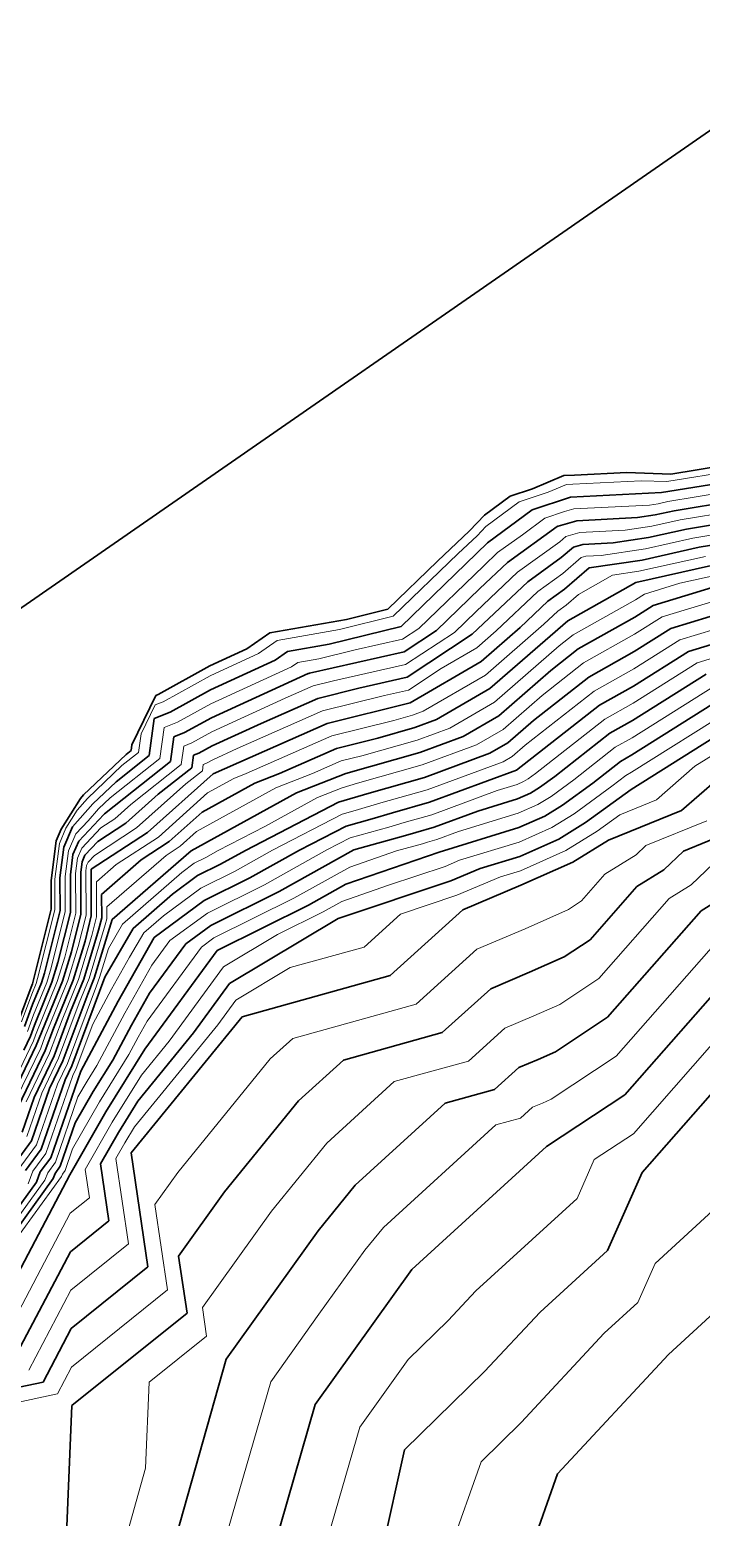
# Model space of a CAD drawing. Header units: millimetres. Extents: x -861324 to 439029, y -308065 to 694685.
# Drawn here: x -656397 to -599055, y 256241 to 383267 of the extents above; entities that cross this region are included whole.
import ezdxf

# ---------------------------------------------------------------- set-up
doc = ezdxf.new("R2010")
doc.units = ezdxf.units.MM
for name, color, linetype, lineweight in [('C-TOPO', 7, 'Continuous', 9), ('C-TOPO-MAJR', 7, 'Continuous', 35), ('C-TOPO-MINR', 7, 'Continuous', 9)]:
    doc.layers.add(name, color=color, linetype=linetype, lineweight=lineweight)

msp = doc.modelspace()

# ---------------------------------------------------------------- linework, layer by layer
at = {"layer": 'C-TOPO', "lineweight": 35}
for p, q in [((-585931, 383267), (-696010, 306956)), ((-601658, 345326), (-597146, 346053)), ((-613474, 344069), (-610796, 345201)), ((-610796, 345201), (-609886, 345234)), ((-609886, 345234), (-605422, 345464)), ((-605422, 345464), (-601658, 345326)), ((-617550, 341823), (-615365, 343436)), ((-615365, 343436), (-613474, 344069)), ((-618835, 340481), (-617550, 341823)), ((-621565, 337889), (-618835, 340481)), ((-625817, 333788), (-621565, 337889)), ((-635893, 331753), (-629343, 332910)), ((-629343, 332910), (-625817, 333788)), ((-637852, 330388), (-635893, 331753)), ((-641018, 328945), (-637852, 330388)), ((-645432, 326496), (-641018, 328945)), ((-645638, 326414), (-645432, 326496)), ((-647686, 322199), (-645638, 326414)), ((-651801, 317929), (-648175, 321388)), ((-648175, 321388), (-647751, 321723)), ((-647751, 321723), (-647686, 322199)), ((-653712, 314999), (-652062, 317632)), ((-652062, 317632), (-651801, 317929)), ((-654571, 310631), (-654142, 314010)), ((-654142, 314010), (-653712, 314999)), ((-654561, 308176), (-654571, 310631)), ((-656134, 301920), (-654561, 308176)), ((-657273, 298820), (-656284, 301520)), ((-656284, 301520), (-656172, 301795)), ((-656172, 301795), (-656134, 301920))]:
    msp.add_line(p, q, dxfattribs=at)
at = {"layer": 'C-TOPO-MAJR'}
for p, q in [((-594599, 345020), (-602446, 343755)), ((-610210, 343355), (-613498, 342256)), ((-602446, 343755), (-610210, 343355)), ((-591696, 343789), (-601377, 342193)), ((-613498, 342256), (-617298, 339451)), ((-602997, 341830), (-604510, 341606)), ((-601377, 342193), (-602997, 341830)), ((-592938, 341845), (-600309, 340630)), ((-611347, 340833), (-615588, 337786)), ((-611302, 340867), (-611347, 340833)), ((-611263, 340880), (-611302, 340867)), ((-609686, 341339), (-611263, 340880)), ((-604510, 341606), (-609686, 341339)), ((-600309, 340630), (-603548, 339906)), ((-617298, 339451), (-624694, 332319)), ((-609162, 339323), (-609965, 339089)), ((-606574, 339457), (-609162, 339323)), ((-603548, 339906), (-606574, 339457)), ((-594327, 339878), (-599240, 339068)), ((-611005, 338186), (-613877, 336122)), ((-609965, 339089), (-611005, 338186)), ((-604099, 337982), (-608639, 337308)), ((-599240, 339068), (-604099, 337982)), ((-615588, 337786), (-617953, 335545)), ((-608639, 337308), (-610730, 335490)), ((-598172, 337506), (-604650, 336058)), ((-617953, 335545), (-621651, 331979)), ((-613877, 336122), (-618608, 331639)), ((-610730, 335490), (-612166, 334458)), ((-604650, 336058), (-610456, 332794)), ((-597103, 335944), (-603148, 334100)), ((-612166, 334458), (-614532, 332216)), ((-603148, 334100), (-604716, 333114)), ((-604716, 333114), (-609555, 330394)), ((-596609, 333678), (-601646, 332142)), ((-624694, 332319), (-630826, 330792)), ((-621651, 331979), (-624438, 330145)), ((-618608, 331639), (-624182, 327971)), ((-614532, 332216), (-617852, 329319)), ((-610456, 332794), (-617095, 326999)), ((-601646, 332142), (-604783, 330169)), ((-630826, 330792), (-634386, 330163)), ((-609555, 330394), (-611912, 328543)), ((-596114, 331413), (-600144, 330184)), ((-635451, 329421), (-640957, 326912)), ((-634386, 330163), (-635451, 329421)), ((-624438, 330145), (-632498, 328318)), ((-617852, 329319), (-623926, 325797)), ((-604783, 330169), (-608653, 327994)), ((-600144, 330184), (-604849, 327225)), ((-632625, 328283), (-640885, 324520)), ((-632613, 328292), (-632625, 328283)), ((-632570, 328300), (-632613, 328292)), ((-632498, 328318), (-632570, 328300)), ((-624182, 327971), (-628285, 327041)), ((-611912, 328543), (-616339, 324679)), ((-608653, 327994), (-613369, 324291)), ((-598642, 328226), (-604916, 324281)), ((-640957, 326912), (-644396, 325003)), ((-628285, 327041), (-631804, 326163)), ((-617095, 326999), (-621651, 324358)), ((-604849, 327225), (-607752, 325594)), ((-631804, 326163), (-636641, 324028)), ((-623926, 325797), (-631006, 324030)), ((-607752, 325594), (-614826, 320040)), ((-597141, 326268), (-604982, 321337)), ((-645765, 324458), (-646203, 321284)), ((-644396, 325003), (-645765, 324458)), ((-640885, 324520), (-643178, 323247)), ((-636641, 324028), (-640812, 322127)), ((-631006, 324030), (-640740, 319735)), ((-621651, 324358), (-623511, 323673)), ((-616339, 324679), (-619376, 322919)), ((-613369, 324291), (-615582, 322360)), ((-604916, 324281), (-606851, 323193)), ((-595639, 324310), (-605049, 318393)), ((-644090, 322884), (-644382, 320768)), ((-643178, 323247), (-644090, 322884)), ((-626669, 322781), (-630209, 321897)), ((-623511, 323673), (-626669, 322781)), ((-619376, 322919), (-623095, 321548)), ((-606851, 323193), (-611567, 319491)), ((-641959, 321491), (-642415, 321309)), ((-640812, 322127), (-641959, 321491)), ((-630209, 321897), (-635076, 319750)), ((-623095, 321548), (-629412, 319765)), ((-617101, 321479), (-622680, 319423)), ((-615582, 322360), (-617101, 321479)), ((-594137, 322352), (-600732, 316605)), ((-644382, 320768), (-650027, 316304)), ((-646203, 321284), (-649026, 319052)), ((-642561, 320251), (-645418, 317993)), ((-642415, 321309), (-642561, 320251)), ((-605950, 320793), (-608308, 318942)), ((-604982, 321337), (-605950, 320793)), ((-649026, 319052), (-650997, 317172)), ((-640740, 319735), (-646343, 314719)), ((-637173, 318922), (-641682, 316447)), ((-635076, 319750), (-637173, 318922)), ((-629412, 319765), (-633606, 318110)), ((-622680, 319423), (-627418, 318086)), ((-614826, 320040), (-622265, 317299)), ((-611567, 319491), (-612863, 318547)), ((-608308, 318942), (-610901, 317055)), ((-645418, 317993), (-648202, 315500)), ((-633606, 318110), (-642624, 313158)), ((-627418, 318086), (-630039, 317297)), ((-614732, 317585), (-618130, 316545)), ((-613624, 318077), (-614732, 317585)), ((-612863, 318547), (-613624, 318077)), ((-605049, 318393), (-608939, 315562)), ((-650997, 317172), (-652736, 315193)), ((-650027, 316304), (-650051, 316282)), ((-641682, 316447), (-644484, 313939)), ((-630039, 317297), (-637986, 313184)), ((-625424, 316407), (-627171, 315881)), ((-622265, 317299), (-625424, 316407)), ((-618130, 316545), (-621850, 315174)), ((-610901, 317055), (-612423, 316114)), ((-600732, 316605), (-606976, 314070)), ((-652736, 315193), (-653483, 313473)), ((-650071, 316258), (-652210, 313988)), ((-648202, 315500), (-650595, 313939)), ((-650051, 316282), (-650071, 316258)), ((-629374, 315267), (-633348, 313210)), ((-627171, 315881), (-629374, 315267)), ((-621850, 315174), (-623429, 314728)), ((-614639, 315130), (-621435, 313049)), ((-612423, 316114), (-614639, 315130)), ((-608939, 315562), (-611222, 314151)), ((-652210, 313988), (-652708, 312842)), ((-650595, 313939), (-651684, 312784)), ((-646343, 314719), (-651158, 311579)), ((-644484, 313939), (-646891, 312369)), ((-624303, 314465), (-628710, 313236)), ((-623429, 314728), (-624303, 314465)), ((-611222, 314151), (-614545, 312675)), ((-606976, 314070), (-610020, 312189)), ((-596414, 314818), (-600578, 313127)), ((-653483, 313473), (-653818, 310840)), ((-652708, 312842), (-652931, 311087)), ((-651684, 312784), (-651933, 312211)), ((-642624, 313158), (-649365, 307281)), ((-637986, 313184), (-640114, 311999)), ((-633348, 313210), (-637604, 310841)), ((-628710, 313236), (-635094, 309682)), ((-621435, 313049), (-629392, 310301)), ((-614545, 312675), (-617944, 311634)), ((-600578, 313127), (-602261, 311524)), ((-651933, 312211), (-652044, 311333)), ((-652044, 311333), (-652029, 307740)), ((-651158, 311579), (-651141, 307587)), ((-646891, 312369), (-650261, 309430)), ((-640114, 311999), (-642064, 311030)), ((-617944, 311634), (-620427, 310584)), ((-610020, 312189), (-614452, 310219)), ((-602261, 311524), (-604544, 310113)), ((-653818, 310840), (-653806, 308046)), ((-652931, 311087), (-652918, 307893)), ((-642064, 311030), (-644198, 309460)), ((-637604, 310841), (-641504, 308903)), ((-629392, 310301), (-632584, 308523)), ((-620427, 310584), (-630074, 307365)), ((-614452, 310219), (-619419, 308120)), ((-604544, 310113), (-608544, 305562)), ((-650261, 309430), (-650253, 307434)), ((-644198, 309460), (-647568, 306521)), ((-641504, 308903), (-645771, 305762)), ((-635094, 309682), (-640945, 306775)), ((-597547, 308978), (-599069, 308037)), ((-653806, 308046), (-655151, 302699)), ((-652918, 307893), (-653994, 303615)), ((-652029, 307740), (-652836, 304532)), ((-651141, 307587), (-651679, 305448)), ((-650253, 307434), (-650522, 306364)), ((-632584, 308523), (-640385, 304647)), ((-619419, 308120), (-625620, 302496)), ((-599069, 308037), (-607067, 298935)), ((-650522, 306364), (-651787, 302196)), ((-649365, 307281), (-650883, 302279)), ((-647568, 306521), (-649979, 302362)), ((-640945, 306775), (-643078, 305205)), ((-630074, 307365), (-639327, 301817)), ((-651679, 305448), (-652691, 302113)), ((-645771, 305762), (-648844, 300313)), ((-643078, 305205), (-646173, 300989)), ((-608544, 305562), (-610766, 304089)), ((-593593, 305961), (-605590, 292308)), ((-653994, 303615), (-654500, 301948)), ((-652836, 304532), (-653595, 302031)), ((-640385, 304647), (-646575, 296216)), ((-610766, 304089), (-613721, 302776)), ((-588117, 303886), (-604114, 285680)), ((-655151, 302699), (-655404, 301865)), ((-649979, 302362), (-652804, 294783)), ((-625620, 302496), (-638270, 298987)), ((-613721, 302776), (-617032, 301377)), ((-655404, 301865), (-656151, 300030)), ((-654500, 301948), (-655993, 298277)), ((-653595, 302031), (-655836, 296524)), ((-652691, 302113), (-654372, 297983)), ((-651787, 302196), (-652907, 299443)), ((-650883, 302279), (-651443, 300902)), ((-639327, 301817), (-642422, 297602)), ((-617032, 301377), (-621166, 297628)), ((-656151, 300030), (-656844, 298135)), ((-651443, 300902), (-653562, 295218)), ((-648844, 300313), (-652047, 294347)), ((-646173, 300989), (-647709, 298265)), ((-652907, 299443), (-654320, 295653)), ((-638270, 298987), (-647738, 287350)), ((-607067, 298935), (-611512, 295990)), ((-656340, 297330), (-656895, 296124)), ((-655993, 298277), (-656340, 297330)), ((-654372, 297983), (-655078, 296089)), ((-647709, 298265), (-649311, 295282)), ((-642422, 297602), (-647157, 291783)), ((-621166, 297628), (-629599, 295288)), ((-655836, 296524), (-658692, 290587)), ((-655078, 296089), (-657363, 291339)), ((-646575, 296216), (-649893, 290849)), ((-611512, 295990), (-612989, 295333)), ((-654320, 295653), (-656034, 292091)), ((-653562, 295218), (-654705, 292843)), ((-652804, 294783), (-653376, 293595)), ((-649311, 295282), (-650970, 292598)), ((-629599, 295288), (-633440, 291789)), ((-612989, 295333), (-614645, 294634)), ((-653376, 293595), (-655425, 287669)), ((-652047, 294347), (-654608, 286940)), ((-614645, 294634), (-616712, 292759)), ((-654705, 292843), (-656242, 288399)), ((-650970, 292598), (-652510, 289914)), ((-616712, 292759), (-620929, 291589)), ((-605590, 292308), (-612258, 287891)), ((-656034, 292091), (-657059, 289128)), ((-647157, 291783), (-648815, 289099)), ((-633440, 291789), (-639753, 284031)), ((-620929, 291589), (-628611, 284592)), ((-652510, 289914), (-653791, 286210)), ((-649893, 290849), (-652974, 285481)), ((-656242, 288399), (-658021, 285977)), ((-648815, 289099), (-650356, 286415)), ((-655425, 287669), (-656759, 285853)), ((-647738, 287350), (-646303, 277614)), ((-612258, 287891), (-623781, 277394)), ((-654608, 286940), (-655498, 285729)), ((-653791, 286210), (-654236, 285605)), ((-650356, 286415), (-649639, 281548)), ((-655822, 284863), (-662686, 275391)), ((-654398, 285172), (-662635, 273805)), ((-652974, 285481), (-660175, 271800)), ((-655498, 285729), (-655822, 284863)), ((-654236, 285605), (-654398, 285172)), ((-628611, 284592), (-631767, 280713)), ((-604114, 285680), (-607061, 279012)), ((-639753, 284031), (-643685, 278549)), ((-587934, 282976), (-601863, 270134)), ((-649639, 281548), (-652914, 278916)), ((-631767, 280713), (-639632, 269748)), ((-652914, 278916), (-657715, 269795)), ((-643685, 278549), (-642967, 273681)), ((-607061, 279012), (-612822, 273764)), ((-646303, 277614), (-652854, 272351)), ((-623781, 277394), (-632013, 265880)), ((-642967, 273681), (-652794, 265786)), ((-612822, 273764), (-617550, 268678)), ((-652854, 272351), (-655254, 267790)), ((-639632, 269748), (-645981, 247173)), ((-601863, 270134), (-611319, 259961)), ((-617550, 268678), (-624394, 262011)), ((-655254, 267790), (-662955, 266138)), ((-652794, 265786), (-653406, 251099)), ((-632013, 265880), (-638556, 243247)), ((-624394, 262011), (-629642, 238274)), ((-611319, 259961), (-620728, 233300))]:
    msp.add_line(p, q, dxfattribs=at)
at = {"layer": 'C-TOPO-MINR'}
for p, q in [((-596098, 345628), (-601983, 344679)), ((-610555, 344441), (-612130, 343775)), ((-610019, 344461), (-610555, 344441)), ((-604196, 344760), (-610019, 344461)), ((-601983, 344679), (-604196, 344760)), ((-612130, 343775), (-614596, 342950)), ((-601912, 342974), (-602721, 342793)), ((-597071, 343772), (-601912, 342974)), ((-614596, 342950), (-617446, 340846)), ((-610736, 342117), (-612400, 341561)), ((-609948, 342347), (-610736, 342117)), ((-603478, 342680), (-609948, 342347)), ((-602721, 342793), (-603478, 342680)), ((-592244, 342829), (-600843, 341411)), ((-617446, 340846), (-618202, 340056)), ((-612400, 341561), (-614323, 340142)), ((-605542, 340531), (-609424, 340331)), ((-603272, 340868), (-605542, 340531)), ((-600843, 341411), (-603272, 340868)), ((-593632, 340862), (-599775, 339849)), ((-618202, 340056), (-619808, 338532)), ((-614323, 340142), (-616443, 338618)), ((-611142, 339534), (-614732, 336954)), ((-610629, 339980), (-611142, 339534)), ((-609424, 340331), (-610629, 339980)), ((-599775, 339849), (-603823, 338944)), ((-619808, 338532), (-625355, 333183)), ((-616443, 338618), (-617626, 337498)), ((-609302, 338198), (-610867, 336838)), ((-608900, 338316), (-609302, 338198)), ((-607606, 338382), (-608900, 338316)), ((-603823, 338944), (-607606, 338382)), ((-598706, 338287), (-604374, 337020)), ((-617626, 337498), (-623173, 332149)), ((-614732, 336954), (-618281, 333592)), ((-610867, 336838), (-613022, 335290)), ((-606644, 336683), (-609547, 335051)), ((-604374, 337020), (-606644, 336683)), ((-597637, 336725), (-600876, 336001)), ((-600876, 336001), (-603899, 335079)), ((-613022, 335290), (-616570, 331928)), ((-610593, 334142), (-611311, 333626)), ((-609547, 335051), (-610593, 334142)), ((-604683, 334586), (-610005, 331594)), ((-603899, 335079), (-604683, 334586)), ((-596856, 334811), (-602397, 333121)), ((-625355, 333183), (-629954, 332038)), ((-618281, 333592), (-620130, 331809)), ((-611311, 333626), (-612494, 332505)), ((-602397, 333121), (-604749, 331642)), ((-629954, 332038), (-635272, 331098)), ((-623173, 332149), (-624566, 331232)), ((-620130, 331809), (-624310, 329058)), ((-616570, 331928), (-618230, 330479)), ((-612494, 332505), (-617474, 328159)), ((-610005, 331594), (-611184, 330669)), ((-604749, 331642), (-609104, 329194)), ((-596362, 332546), (-600895, 331163)), ((-635272, 331098), (-636863, 329990)), ((-628596, 330318), (-631698, 329546)), ((-624566, 331232), (-628596, 330318)), ((-618230, 330479), (-621267, 328718)), ((-611184, 330669), (-616717, 325839)), ((-600895, 331163), (-604816, 328697)), ((-595867, 330280), (-599393, 329205)), ((-636863, 329990), (-640993, 328108)), ((-633499, 329227), (-634038, 328852)), ((-631698, 329546), (-633499, 329227)), ((-624310, 329058), (-630464, 327663)), ((-609104, 329194), (-612641, 326417)), ((-599393, 329205), (-604883, 325753)), ((-640993, 328108), (-645006, 325881)), ((-634038, 328852), (-640921, 325716)), ((-621267, 328718), (-624054, 326884)), ((-617474, 328159), (-622788, 325078)), ((-604816, 328697), (-608203, 326794)), ((-632202, 327229), (-634592, 326175)), ((-630464, 327663), (-632202, 327229)), ((-624054, 326884), (-626105, 326419)), ((-608203, 326794), (-614097, 322166)), ((-597891, 327247), (-604949, 322809)), ((-645690, 325609), (-646895, 323129)), ((-645006, 325881), (-645690, 325609)), ((-640921, 325716), (-643787, 324125)), ((-634592, 326175), (-640848, 323324)), ((-626105, 326419), (-631405, 325096)), ((-616717, 325839), (-620513, 323638)), ((-612641, 326417), (-615960, 323520)), ((-604883, 325753), (-607302, 324393)), ((-596390, 325289), (-605016, 319865)), ((-643787, 324125), (-644928, 323671)), ((-631405, 325096), (-638690, 321882)), ((-625297, 324289), (-630608, 322964)), ((-623718, 324735), (-625297, 324289)), ((-622788, 325078), (-623718, 324735)), ((-607302, 324393), (-613196, 319765)), ((-646895, 323129), (-647114, 321542)), ((-644928, 323671), (-645293, 321026)), ((-640848, 323324), (-642568, 322369)), ((-630608, 322964), (-637908, 319743)), ((-620513, 323638), (-623303, 322610)), ((-615960, 323520), (-618238, 322199)), ((-604949, 322809), (-606401, 321993)), ((-594888, 323331), (-599593, 320372)), ((-647114, 321542), (-648525, 320426)), ((-643253, 322096), (-643472, 320510)), ((-642568, 322369), (-643253, 322096)), ((-638690, 321882), (-640776, 320931)), ((-623303, 322610), (-628040, 321273)), ((-618238, 322199), (-622888, 320486)), ((-614097, 322166), (-615204, 321200)), ((-606401, 321993), (-609937, 319216)), ((-648525, 320426), (-651470, 317617)), ((-645293, 321026), (-649527, 317678)), ((-643472, 320510), (-647757, 317121)), ((-641577, 320522), (-641651, 319993)), ((-641349, 320613), (-641577, 320522)), ((-640776, 320931), (-641349, 320613)), ((-629811, 320831), (-632244, 319757)), ((-628040, 321273), (-629811, 320831)), ((-622888, 320486), (-628415, 318925)), ((-615963, 320760), (-622473, 318361)), ((-615204, 321200), (-615963, 320760)), ((-599593, 320372), (-602890, 317499)), ((-643079, 318864), (-647273, 315109)), ((-641651, 319993), (-643079, 318864)), ((-638956, 319329), (-641211, 318091)), ((-637908, 319743), (-638956, 319329)), ((-632244, 319757), (-635389, 318516)), ((-628415, 318925), (-629725, 318531)), ((-614225, 319059), (-614779, 318812)), ((-613845, 319294), (-614225, 319059)), ((-613196, 319765), (-613845, 319294)), ((-609937, 319216), (-611882, 317801)), ((-605499, 319593), (-606678, 318667)), ((-605016, 319865), (-605499, 319593)), ((-651470, 317617), (-652339, 316627)), ((-649527, 317678), (-650524, 316727)), ((-641211, 318091), (-645413, 314329)), ((-635389, 318516), (-642153, 314802)), ((-631822, 317703), (-636331, 315227)), ((-629725, 318531), (-631822, 317703)), ((-622473, 318361), (-626421, 317246)), ((-616478, 318292), (-622058, 316236)), ((-614779, 318812), (-616478, 318292)), ((-611882, 317801), (-613024, 317096)), ((-606678, 318667), (-609920, 316309)), ((-652339, 316627), (-653310, 315078)), ((-650524, 316727), (-651403, 315725)), ((-647757, 317121), (-649132, 315890)), ((-628605, 316589), (-629707, 316282)), ((-626421, 317246), (-628605, 316589)), ((-614685, 316357), (-619783, 314797)), ((-613024, 317096), (-614685, 316357)), ((-609920, 316309), (-611822, 315133)), ((-602890, 317499), (-606013, 316231)), ((-653310, 315078), (-653870, 313789)), ((-651403, 315725), (-652473, 314590)), ((-650314, 315119), (-651947, 313386)), ((-647273, 315109), (-650877, 312759)), ((-649132, 315890), (-650314, 315119)), ((-636331, 315227), (-640305, 313171)), ((-629707, 316282), (-635667, 313197)), ((-625737, 315173), (-629042, 314252)), ((-624427, 315568), (-625737, 315173)), ((-622058, 316236), (-624427, 315568)), ((-611822, 315133), (-614592, 313902)), ((-606013, 316231), (-607957, 314816)), ((-598573, 315712), (-603777, 313599)), ((-653870, 313789), (-654261, 310717)), ((-652473, 314590), (-653095, 313158)), ((-645413, 314329), (-649024, 311974)), ((-642153, 314802), (-643554, 313548)), ((-629042, 314252), (-631029, 313223)), ((-622869, 313757), (-625073, 313143)), ((-622432, 313889), (-622869, 313757)), ((-621643, 314111), (-622432, 313889)), ((-619783, 314797), (-621643, 314111)), ((-614592, 313902), (-619689, 312342)), ((-607957, 314816), (-610621, 313170)), ((-653095, 313158), (-653374, 310964)), ((-652320, 312526), (-652488, 311210)), ((-651947, 313386), (-652320, 312526)), ((-650877, 312759), (-651421, 312181)), ((-644758, 312763), (-649813, 308355)), ((-643554, 313548), (-644758, 312763)), ((-641369, 312579), (-642344, 312094)), ((-640305, 313171), (-641369, 312579)), ((-635667, 313197), (-638859, 311420)), ((-631029, 313223), (-636349, 310261)), ((-625073, 313143), (-629051, 311768)), ((-610621, 313170), (-614498, 311447)), ((-604619, 312797), (-607282, 311151)), ((-603777, 313599), (-604619, 312797)), ((-597378, 312656), (-599904, 310251)), ((-651545, 311895), (-651601, 311456)), ((-651601, 311456), (-651585, 307663)), ((-651421, 312181), (-651545, 311895)), ((-649024, 311974), (-650710, 310505)), ((-643411, 311309), (-648466, 306901)), ((-642344, 312094), (-643411, 311309)), ((-638859, 311420), (-641784, 309966)), ((-629051, 311768), (-633839, 309103)), ((-620931, 311817), (-625755, 310207)), ((-619689, 312342), (-620931, 311817)), ((-614498, 311447), (-616198, 310927)), ((-654261, 310717), (-654250, 308122)), ((-653374, 310964), (-653362, 307969)), ((-652488, 311210), (-652474, 307816)), ((-650710, 310505), (-650697, 307510)), ((-641784, 309966), (-644984, 307611)), ((-636349, 310261), (-641225, 307839)), ((-625755, 310207), (-629733, 308833)), ((-616198, 310927), (-619923, 309352)), ((-607282, 311151), (-609282, 308875)), ((-599904, 310251), (-601807, 309075)), ((-633839, 309103), (-640665, 305711)), ((-629733, 308833), (-631329, 307944)), ((-619923, 309352), (-624746, 307742)), ((-609282, 308875), (-610393, 308139)), ((-601807, 309075), (-607805, 302248)), ((-654250, 308122), (-655729, 302241)), ((-653362, 307969), (-654572, 303157)), ((-652474, 307816), (-653415, 304073)), ((-651585, 307663), (-652258, 304990)), ((-650697, 307510), (-651100, 305906)), ((-649813, 308355), (-649809, 307357)), ((-644984, 307611), (-646669, 306142)), ((-641225, 307839), (-644424, 305483)), ((-631329, 307944), (-635229, 306006)), ((-624746, 307742), (-627847, 304930)), ((-610393, 308139), (-614086, 306498)), ((-649943, 306822), (-651335, 302238)), ((-649809, 307357), (-649943, 306822)), ((-648466, 306901), (-649672, 304821)), ((-646669, 306142), (-647875, 304062)), ((-614086, 306498), (-618225, 304748)), ((-596331, 306999), (-606329, 295621)), ((-652258, 304990), (-653143, 302072)), ((-651100, 305906), (-652239, 302155)), ((-641731, 304926), (-646374, 298603)), ((-644424, 305483), (-645972, 303375)), ((-640665, 305711), (-641731, 304926)), ((-635229, 306006), (-639856, 303232)), ((-627847, 304930), (-634172, 303176)), ((-590855, 304923), (-604852, 288994)), ((-653415, 304073), (-654047, 301989)), ((-649672, 304821), (-650431, 302320)), ((-647875, 304062), (-649411, 301337)), ((-618225, 304748), (-623393, 300062)), ((-654572, 303157), (-654952, 301907)), ((-645972, 303375), (-648277, 299289)), ((-639856, 303232), (-644498, 296909)), ((-634172, 303176), (-638799, 300402)), ((-655856, 301824), (-656229, 300906)), ((-654952, 301907), (-656072, 299153)), ((-654047, 301989), (-655915, 297400)), ((-655729, 302241), (-655856, 301824)), ((-653143, 302072), (-655104, 297254)), ((-652239, 302155), (-653639, 298713)), ((-650711, 301632), (-653183, 295000)), ((-651335, 302238), (-652175, 300172)), ((-649411, 301337), (-651013, 298355)), ((-650431, 302320), (-650711, 301632)), ((-607805, 302248), (-611139, 300040)), ((-656229, 300906), (-657096, 298538)), ((-652175, 300172), (-653941, 295436)), ((-638799, 300402), (-640346, 298294)), ((-623393, 300062), (-633935, 297138)), ((-611139, 300040), (-613355, 299055)), ((-656072, 299153), (-656592, 297732)), ((-653639, 298713), (-654699, 295871)), ((-648277, 299289), (-650679, 294815)), ((-646374, 298603), (-647142, 297241)), ((-613355, 299055), (-615838, 298005)), ((-655915, 297400), (-656088, 296927)), ((-655104, 297254), (-655457, 296306)), ((-651013, 298355), (-652426, 294565)), ((-647142, 297241), (-647943, 295749)), ((-640346, 298294), (-647447, 289567)), ((-615838, 298005), (-618939, 295193)), ((-656365, 296324), (-658508, 291871)), ((-655457, 296306), (-658028, 290963)), ((-656088, 296927), (-656365, 296324)), ((-644498, 296909), (-646866, 294000)), ((-633935, 297138), (-635855, 295388)), ((-654699, 295871), (-656699, 291715)), ((-653941, 295436), (-655370, 292467)), ((-653183, 295000), (-654040, 293219)), ((-650679, 294815), (-651508, 293473)), ((-647943, 295749), (-650431, 291723)), ((-635855, 295388), (-643745, 285691)), ((-618939, 295193), (-625264, 293439)), ((-606329, 295621), (-611885, 291940)), ((-652711, 293971), (-655016, 287304)), ((-652426, 294565), (-652711, 293971)), ((-651508, 293473), (-652279, 292131)), ((-646866, 294000), (-649354, 289974)), ((-625264, 293439), (-631025, 288191)), ((-655370, 292467), (-656650, 288763)), ((-654040, 293219), (-655833, 288034)), ((-652279, 292131), (-654200, 286575)), ((-650431, 291723), (-652742, 287697)), ((-613452, 291262), (-614485, 290325)), ((-612624, 291612), (-613452, 291262)), ((-611885, 291940), (-612624, 291612)), ((-649354, 289974), (-651665, 285948)), ((-616594, 289740), (-626196, 280993)), ((-614485, 290325), (-616594, 289740)), ((-647447, 289567), (-648277, 288225)), ((-604852, 288994), (-608186, 286786)), ((-655833, 288034), (-657390, 285915)), ((-655016, 287304), (-656128, 285791)), ((-652742, 287697), (-653383, 285845)), ((-648277, 288225), (-649047, 286883)), ((-631025, 288191), (-635760, 282372)), ((-654200, 286575), (-654867, 285667)), ((-653383, 285845), (-653605, 285543)), ((-651665, 285948), (-651306, 283514)), ((-649047, 286883), (-647971, 279581)), ((-608186, 286786), (-609659, 283451)), ((-655110, 285018), (-662661, 274598)), ((-653686, 285326), (-657805, 279643)), ((-656128, 285791), (-656533, 284709)), ((-654867, 285667), (-655110, 285018)), ((-653605, 285543), (-653686, 285326)), ((-643745, 285691), (-645712, 282950)), ((-651306, 283514), (-652944, 282198)), ((-609659, 283451), (-618301, 275579)), ((-596024, 284328), (-602988, 277907)), ((-652944, 282198), (-658945, 270798)), ((-645712, 282950), (-644635, 275648)), ((-635760, 282372), (-641658, 274149)), ((-626196, 280993), (-627774, 279054)), ((-647971, 279581), (-652884, 275633)), ((-627774, 279054), (-631706, 273571)), ((-602988, 277907), (-604462, 274573)), ((-644635, 275648), (-652824, 269068)), ((-652884, 275633), (-656484, 268793)), ((-618301, 275579), (-620665, 273036)), ((-604462, 274573), (-607342, 271949)), ((-641658, 274149), (-641300, 271715)), ((-631706, 273571), (-635822, 267814)), ((-620665, 273036), (-624087, 269703)), ((-607342, 271949), (-614435, 264319)), ((-641300, 271715), (-646213, 267767)), ((-624087, 269703), (-628203, 263946)), ((-652824, 269068), (-654024, 266788)), ((-654024, 266788), (-657874, 265962)), ((-646213, 267767), (-646519, 260423)), ((-635822, 267814), (-639094, 256498)), ((-614435, 264319), (-617857, 260986)), ((-628203, 263946), (-631475, 252629)), ((-646519, 260423), (-649693, 249136)), ((-617857, 260986), (-622561, 247656)), ((-639094, 256498), (-642268, 245210))]:
    msp.add_line(p, q, dxfattribs=at)

doc.saveas('drawing.dxf')
